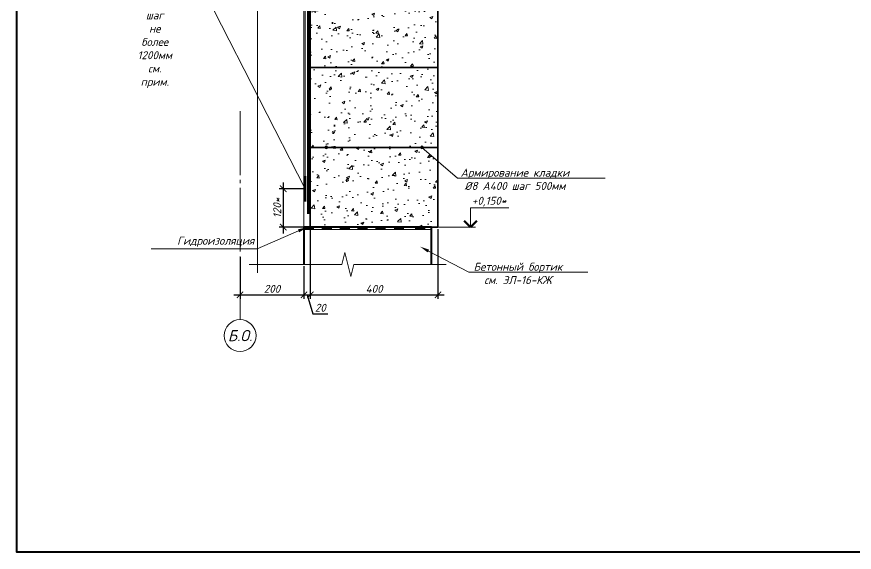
# Model space of a CAD drawing. Header units: millimetres. Extents: x -1807136 to 121189, y 23614 to 410608.
# Drawn here: x 13723 to 16347, y 28653 to 30332 of the extents above; entities that cross this region are included whole.
import ezdxf
from ezdxf import colors
from ezdxf.entities.mleader import LeaderData, LeaderLine
from ezdxf.enums import TextEntityAlignment as Align
from ezdxf.math import Vec2, Vec3

# ---------------------------------------------------------------- set-up
doc = ezdxf.new("R2010")
doc.units = ezdxf.units.MM
doc.header["$PDMODE"] = 3
doc.linetypes.add('GOST2.303 5', pattern=[24, 20, -1.5, 1, -1.5])
doc.layers.get('0').update_dxf_attribs({"lineweight": 5})
doc.layers.get('Defpoints').update_dxf_attribs({"lineweight": 0})
for name, color, linetype, lineweight in [('#Dimensions', 7, 'Continuous', 9), ('#Арматура', 152, 'Continuous', 30), ('#Бетон вид', 22, 'Continuous', 18), ('#Бетон разрез', 22, 'Continuous', 40), ('#Выноски', 7, 'Continuous', 15), ('#Газобетон', 152, 'Continuous', 35), ('#Оси', 7, 'Continuous', 9), ('#разм', 7, 'Continuous', 9), ('A-okno', 7, 'Continuous', 0), ('k_ Размеры', 7, 'Continuous', 15)]:
    doc.layers.add(name, color=color, linetype=linetype, lineweight=lineweight)
doc.layers.add('#Hatch', color=7, linetype='Continuous', lineweight=5, true_color=0x525252)
doc.styles.add('GOST 2.304', font='isocpeui.ttf')
doc.styles.add('STEP PR', font='isocpeui.ttf')
doc.dimstyles.new('SPDS', dxfattribs={"dimscale": 10, "dimtxt": 2.5, "dimasz": 2, "dimexe": 1.25, "dimexo": 0.625, "dimtad": 1, "dimdec": 0, "dimrnd": 0.001, "dimtxsty": 'STEP PR', "dimblk": 'ARCHTICK', "dimcen": 2.5, "dimdle": 2, "dimclrd": 256, "dimclre": 256, "dimclrt": 7, "dimadec": 0, "dimazin": 2, "dimtfac": 0.75, "dimtdec": 0, "dimtmove": 1, "dimatfit": 3, "dimfxl": 1, "dimtolj": 1, "dimarcsym": 1})

# ---------------------------------------------------------------- blocks, each defined once
blk = doc.blocks.new('*U348')
at = {"color": 0, "linetype": 'ByBlock', "lineweight": -2}
for p, q in [((9.665, 0), (9.978, 1.25)), ((9.978, 1.25), (10.603, -1.25)), ((9.665, 0), (0, 0)), ((10.603, -1.25), (10.915, 0)), ((20.58, 0), (10.915, 0))]:
    blk.add_line(p, q, dxfattribs=at)
blk = doc.blocks.new('*U387')
at = {"color": 0, "linetype": 'ByBlock', "lineweight": -2}
for p, q in [((59.051, 0), (59.363, 1.25)), ((59.363, 1.25), (59.988, -1.25)), ((59.051, 0), (0, 0)), ((59.988, -1.25), (60.301, 0)), ((119.352, 0), (60.301, 0))]:
    blk.add_line(p, q, dxfattribs=at)
blk = doc.blocks.new('*U352')
at = {"layer": '#разм', "ltscale": 100, "elevation": 0}
for points in [[(4577173, -920400), (4578375, -920400)], [(4577173, -921000), (4577173, -920400)], [(4576150, -921000), (4577323, -921000)]]:
    blk.add_lwpolyline(points, dxfattribs=at)
at = {"layer": 'A-okno', "color": 0, "lineweight": 50, "ltscale": 100, "elevation": 0}
for points in [[(4577173, -921000), (4576973, -920800)], [(4577173, -921000), (4577373, -920800)]]:
    blk.add_lwpolyline(points, dxfattribs=at)
at = {"layer": '#разм', "style": 'STEP PR'}
for tag, p in [('ОТМЕТКА', (4577216, -920299)), ('ПРИМЕЧАНИЕ', (4577314, -920711))]:
    blk.add_attdef(tag, p, '', height=250, dxfattribs=at)
blk = doc.blocks.new('*U46')
at = {"layer": '#Арматура', "lineweight": 0}
h = blk.add_hatch(dxfattribs=at)
h.set_pattern_fill('ANSI31', scale=0.8)
edge = h.paths.add_edge_path()
edge.add_arc((0, 4), 4, 0, 360)
blk.add_circle((0, 4), 4)
blk = doc.blocks.new('_ArchTick')
at = {"color": 0, "linetype": 'ByBlock', "const_width": 0.15}
blk.add_lwpolyline([(-0.5, -0.5), (0.5, 0.5)], dxfattribs=at)
blk = doc.blocks.new('*D335')
at = {"layer": 'Defpoints', "color": 0, "transparency": 16777216}
for p in [(14626.4, 29792.7), (14557.6, 29672.7), (14630.4, 29672.7)]:
    blk.add_point(p, dxfattribs=at)
at = {"layer": 'k_ Размеры', "lineweight": -2, "transparency": 16777216}
for p, q in [((14620.1, 29792.7), (14545.1, 29792.7)), ((14557.6, 29812.7), (14557.6, 29652.7)), ((14624.1, 29672.7), (14545.1, 29672.7))]:
    blk.add_line(p, q, dxfattribs=at)
at = {"layer": 'k_ Размеры', "lineweight": -2, "transparency": 16777216, "xscale": 20, "yscale": 20, "zscale": 20}
for p, rotation in [((14557.6, 29792.7), 90), ((14557.6, 29672.7), 270)]:
    blk.add_blockref('_ArchTick', p, dxfattribs=dict(at, rotation=rotation))
at = {"layer": 'k_ Размеры', "color": 7, "transparency": 16777216, "insert": (14538.8, 29732.7), "char_height": 25, "attachment_point": 5, "rotation": 90, "style": 'STEP PR'}
blk.add_mtext('\\A1;120*', dxfattribs=at)
blk = doc.blocks.new('*D339')
at = {"layer": 'Defpoints', "color": 0, "transparency": 16777216}
for p in [(14422.4, 29584.5), (14622.4, 29556.6), (14622.4, 29460.4)]:
    blk.add_point(p, dxfattribs=at)
at = {"layer": 'k_ Размеры', "lineweight": -2, "transparency": 16777216}
for p, q in [((14422.4, 29578.3), (14422.4, 29447.9)), ((14622.4, 29550.4), (14622.4, 29447.9)), ((14402.4, 29460.4), (14642.4, 29460.4))]:
    blk.add_line(p, q, dxfattribs=at)
at = {"layer": 'k_ Размеры', "lineweight": -2, "transparency": 16777216, "xscale": 20, "yscale": 20, "zscale": 20, "rotation": 180}
blk.add_blockref('_ArchTick', (14422.4, 29460.4), dxfattribs=at)
at = {"layer": 'k_ Размеры', "lineweight": -2, "transparency": 16777216, "xscale": 20, "yscale": 20, "zscale": 20}
blk.add_blockref('_ArchTick', (14622.4, 29460.4), dxfattribs=at)
at = {"layer": 'k_ Размеры', "color": 7, "transparency": 16777216, "insert": (14522.4, 29479.2), "char_height": 25, "attachment_point": 5, "style": 'STEP PR'}
blk.add_mtext('\\A1;200', dxfattribs=at)
blk = doc.blocks.new('*D340')
at = {"layer": 'Defpoints', "color": 0, "transparency": 16777216}
for p in [(14642.4, 29672.7), (14622.4, 29556.6), (14642.4, 29460.4)]:
    blk.add_point(p, dxfattribs=at)
at = {"layer": 'k_ Размеры', "lineweight": -2, "transparency": 16777216}
for p, q in [((14642.4, 29666.4), (14642.4, 29447.9)), ((14622.4, 29550.4), (14622.4, 29447.9)), ((14602.4, 29460.4), (14662.4, 29460.4)), ((14632.4, 29460.4), (14650.2, 29401.1)), ((14650.2, 29401.1), (14697.7, 29401.1))]:
    blk.add_line(p, q, dxfattribs=at)
at = {"layer": 'k_ Размеры', "lineweight": -2, "transparency": 16777216, "xscale": 20, "yscale": 20, "zscale": 20, "rotation": 180}
blk.add_blockref('_ArchTick', (14622.4, 29460.4), dxfattribs=at)
at = {"layer": 'k_ Размеры', "lineweight": -2, "transparency": 16777216, "xscale": 20, "yscale": 20, "zscale": 20}
blk.add_blockref('_ArchTick', (14642.4, 29460.4), dxfattribs=at)
at = {"layer": 'k_ Размеры', "color": 7, "transparency": 16777216, "insert": (14673.9, 29419.8), "char_height": 25, "attachment_point": 5, "style": 'STEP PR'}
blk.add_mtext('\\A1;20', dxfattribs=at)
blk = doc.blocks.new('*D341')
at = {"layer": 'Defpoints', "color": 0, "transparency": 16777216}
for p in [(14642.4, 29672.7), (15042.4, 29672.7), (15042.4, 29460.4)]:
    blk.add_point(p, dxfattribs=at)
at = {"layer": 'k_ Размеры', "lineweight": -2, "transparency": 16777216}
for p, q in [((14642.4, 29666.4), (14642.4, 29447.9)), ((15042.4, 29666.4), (15042.4, 29447.9)), ((14622.4, 29460.4), (15062.4, 29460.4))]:
    blk.add_line(p, q, dxfattribs=at)
at = {"layer": 'k_ Размеры', "lineweight": -2, "transparency": 16777216, "xscale": 20, "yscale": 20, "zscale": 20, "rotation": 180}
blk.add_blockref('_ArchTick', (14642.4, 29460.4), dxfattribs=at)
at = {"layer": 'k_ Размеры', "lineweight": -2, "transparency": 16777216, "xscale": 20, "yscale": 20, "zscale": 20}
blk.add_blockref('_ArchTick', (15042.4, 29460.4), dxfattribs=at)
at = {"layer": 'k_ Размеры', "color": 7, "transparency": 16777216, "insert": (14842.4, 29479.2), "char_height": 25, "attachment_point": 5, "style": 'STEP PR'}
blk.add_mtext('\\A1;400', dxfattribs=at)
blk = doc.blocks.new('Г.б.250х400')
at = {"layer": '#Hatch'}
h = blk.add_hatch(dxfattribs=at)
h.set_pattern_fill('AR-CONC', color=256, scale=0.5)
h.paths.add_polyline_path([(400, 250), (0, 250), (0, 0), (400, 0)])
at = {"layer": '#Газобетон'}
blk.add_lwpolyline([(0, 0), (400, 0), (400, 250), (0, 250)], close=True, dxfattribs=at)

msp = doc.modelspace()

# ---------------------------------------------------------------- hatches: boundary and pattern name
at = {"linetype": 'Continuous'}
for points in [[(14622.5, 29672.7), (14622.5, 29664.7), (14654.5, 29664.7), (14654.5, 29672.7)], [(14678.5, 29672.7), (14678.5, 29664.7), (14710.5, 29664.7), (14710.5, 29672.7)], [(14734.5, 29672.7), (14734.5, 29664.7), (14766.5, 29664.7), (14766.5, 29672.7)], [(14789.9, 29672.7), (14789.9, 29664.7), (14821.9, 29664.7), (14821.9, 29672.7)], [(14846.4, 29672.7), (14846.4, 29664.7), (14878.4, 29664.7), (14878.4, 29672.7)], [(14904.5, 29672.7), (14904.5, 29664.7), (14936.5, 29664.7), (14936.5, 29672.7)], [(14970.7, 29672.7), (14970.7, 29664.7), (15002.7, 29664.7), (15002.7, 29672.7)]]:
    msp.add_hatch(color=256, dxfattribs=at).paths.add_polyline_path(points, flags=0)

# ---------------------------------------------------------------- linework, layer by layer
at = {"layer": '#Арматура', "const_width": 8}
for points in [[(14636.4, 29713.7), (14636.4, 30538.7)], [(14626.4, 29752.7), (14626.4, 29832.7)]]:
    msp.add_lwpolyline(points, dxfattribs=at)
at = {"layer": '#Бетон вид'}
msp.add_lwpolyline([(14622.4, 29604.6), (14622.4, 30538.7)], dxfattribs=at)
at = {"layer": '#Бетон разрез'}
msp.add_lwpolyline([(15022.4, 29555.5), (15022.4, 29672.7), (14622.4, 29672.7), (14622.4, 29555.5)], dxfattribs=at)
at = {"layer": '#Оси', "linetype": 'GOST2.303 5', "ltscale": 10}
msp.add_lwpolyline([(14422.4, 30035.7), (14422.4, 29432.5), (14422.4, 29382.5)], dxfattribs=at)
at = {"layer": '#Оси', "linetype": 'Continuous', "ltscale": 100}
msp.add_circle((14422.4, 29332.5), 50, dxfattribs=at)
at = {"color": 3, "lineweight": 40}
msp.add_lwpolyline([(13722.6, 36442.8), (24318.1, 36442.8), (24318.1, 28653.3), (13722.6, 28653.3)], close=True, dxfattribs=at)
at = {"linetype": 'Continuous'}
for points in [[(14622.4, 29672.7), (15022.4, 29672.7)], [(14622.4, 29664.7), (15022.4, 29664.7)]]:
    msp.add_lwpolyline(points, dxfattribs=at)

# ---------------------------------------------------------------- block references
at = {"layer": '#Dimensions', "xscale": 0.1, "yscale": 0.1, "zscale": 0.1}
msp.add_blockref('*U352', (-442572.6, 121772.7, 0), dxfattribs=at).add_auto_attribs({'ОТМЕТКА': '+0,150*'})
at = {"layer": '#Арматура', "xscale": -1}
for p in [(14692.4, 29918.7), (14992.4, 29918.7)]:
    msp.add_blockref('*U46', p, dxfattribs=at)
for p in [(14642.4, 30172.7), (14642.4, 29922.7), (14642.4, 29672.7)]:
    msp.add_blockref('Г.б.250х400', p)
at = {"xscale": -30, "yscale": -30, "zscale": -30}
msp.add_blockref('*U348', (15068.6, 29555.5), dxfattribs=at)
at = {"layer": 'k_ Размеры', "xscale": -30, "yscale": -30, "zscale": -30, "rotation": 90}
msp.add_blockref('*U387', (14477.5, 33109.8), dxfattribs=at)

# ---------------------------------------------------------------- texts
at = {"layer": '#Оси', "linetype": 'Continuous', "ltscale": 100, "style": 'GOST 2.304'}
msp.add_text('Б.О.', height=35, dxfattribs=at).set_placement((14422.4, 29332.5), align=Align.MIDDLE_CENTER)

# ---------------------------------------------------------------- dimensions: what is measured, and where the dimension line sits
at = {"layer": 'k_ Размеры'}
dim = msp.add_linear_dim(base=(14557.6, 29672.7), p1=(14626.4, 29792.7), p2=(14630.4, 29672.7), angle=90, text='<>*', dimstyle='SPDS', dxfattribs=at)
dim.commit()
dim.dimension.update_dxf_attribs({"geometry": '*D335', "text_midpoint": (14538.8, 29732.7)})
for base, p1, p2, picture, middle in [((14642.4, 29460.4), (14622.4, 29556.6), (14642.4, 29672.7), '*D340', (14656.4, 29419.8)), ((15042.4, 29460.4), (14642.4, 29672.7), (15042.4, 29672.7), '*D341', (14842.4, 29479.2)), ((14622.4, 29460.4), (14422.4, 29584.5), (14622.4, 29556.6), '*D339', (14522.4, 29479.2))]:
    dim = msp.add_linear_dim(base=base, p1=p1, p2=p2, dimstyle='SPDS', dxfattribs=at)
    dim.commit()
    dim.dimension.update_dxf_attribs({"geometry": picture, "text_midpoint": middle})

# ---------------------------------------------------------------- leaders
at = {"layer": '#Выноски'}
ml = msp.add_multileader_mtext('Standard', dxfattribs=at)
ml.set_content('{\\H0.83333x;t8х100х100\\Pшаг\\A1; не более 1200мм  \\A0; \\Pсм.\\A1; прим.\\H1.2x;            }', color=256, style='STEP PR')
ml.set_leader_properties(color=256, linetype='ByLayer', lineweight=-1)
ml.build(insert=Vec2(0, 0))
ml.multileader.update_dxf_attribs({"text_left_attachment_type": 6, "text_right_attachment_type": 6, "dogleg_length": 0, "arrow_head_size": 30, "scale": 0.1})
ctx = ml.context
ctx.base_point, ctx.scale, ctx.char_height, ctx.arrow_head_size, ctx.landing_gap_size, ctx.plane_origin = Vec3(13970.2, 30353.3), 0.1, 30, 30, 12.5, Vec3(16543.3, 29667)
ctx.left_attachment, ctx.right_attachment, ctx.text_align_type = 6, 6, 1
notes = []
notes.append((ctx, [(1, (1, 1, 0), (14340.1, 30353.3), (-1, 0), 0, [(2, [(14626.4, 30992.7), (14626.4, 30422.7), (14626.4, 29792.7)], 0, [])])]))
ctx.mtext.insert, ctx.mtext.rotation, ctx.mtext.width, ctx.mtext.defined_height, ctx.mtext.alignment, ctx.mtext.flow_direction = Vec3(14155.1, 30390.8), 6.283185, 395.89, 133.3, 2, 5
ml = msp.add_multileader_mtext('Standard', dxfattribs=at)
ml.set_content('{\\H0.83333x;Армирование кладки  \\P%%C8 А400 шаг 500мм\\P\\A1;\\H1.2x;       }', color=256, style='STEP PR')
ml.set_leader_properties(color=256, linetype='ByLayer', lineweight=-1)
ml.build(insert=Vec2(0, 0))
ml.multileader.update_dxf_attribs({"text_left_attachment_type": 6, "text_right_attachment_type": 6, "dogleg_length": 0, "arrow_head_size": 30, "scale": 0.1})
ctx = ml.context
ctx.base_point, ctx.scale, ctx.char_height, ctx.arrow_head_size, ctx.landing_gap_size, ctx.plane_origin = Vec3(15103.7, 29825.9), 0.1, 30, 30, 12.5, Vec3(17604.8, 28363.8)
ctx.left_attachment, ctx.right_attachment, ctx.text_align_type = 6, 6, 1
notes.append((ctx, [(0, (1, 1, 0), (15103.7, 29825.9), (1, 0), 0, [(0, [(14692.4, 29922.7), (14992.4, 29922.7)], 0, [])])]))
ctx.mtext.insert, ctx.mtext.rotation, ctx.mtext.alignment, ctx.mtext.flow_direction = Vec3(15283.9, 29855.9), 6.283185, 2, 5
ml = msp.add_multileader_mtext('Standard', dxfattribs=at)
ml.set_content('{\\H0.83333x;Гидроизоляция}', color=256, style='STEP PR')
ml.set_leader_properties(color=256, linetype='ByLayer', lineweight=-1)
ml.build(insert=Vec2(0, 0))
ml.multileader.update_dxf_attribs({"text_left_attachment_type": 6, "text_right_attachment_type": 6, "dogleg_length": 0, "arrow_head_size": 30, "scale": 0.1})
ctx = ml.context
ctx.base_point, ctx.scale, ctx.char_height, ctx.arrow_head_size, ctx.landing_gap_size, ctx.plane_origin = Vec3(14215.6, 29605), 0.1, 30, 30, 12.5, Vec3(16790.1, 28106.7)
ctx.left_attachment, ctx.right_attachment, ctx.text_align_type = 6, 6, 1
notes.append((ctx, [(1, (1, 1, 0), (14476.3, 29605), (-1, 0), 0, [(0, [(14633.2, 29672.7)], 0, [])])]))
ctx.mtext.insert, ctx.mtext.rotation, ctx.mtext.alignment, ctx.mtext.flow_direction = Vec3(14346, 29642.5), 6.283185, 2, 5
ml = msp.add_multileader_mtext('Standard', dxfattribs=at)
ml.set_content('{\\H0.83333x;Бетонный бортик\\Pсм. ЭЛ-16-КЖ\\P\\A1;\\H1.2x;       }', color=256, style='STEP PR')
ml.set_leader_properties(color=256, linetype='ByLayer', lineweight=-1)
ml.build(insert=Vec2(0, 0))
ml.multileader.update_dxf_attribs({"text_left_attachment_type": 6, "text_right_attachment_type": 6, "dogleg_length": 0, "arrow_head_size": 30, "scale": 0.1})
ctx = ml.context
ctx.base_point, ctx.scale, ctx.char_height, ctx.arrow_head_size, ctx.landing_gap_size, ctx.plane_origin = Vec3(15138.9, 29530.9), 0.1, 30, 30, 12.5, Vec3(17787.9, 28050.1)
ctx.left_attachment, ctx.right_attachment, ctx.text_align_type = 6, 6, 1
notes.append((ctx, [(0, (1, 1, 0), (15138.9, 29530.9), (1, 0), 0, [(1, [(14986.1, 29611.7)], 0, [])])]))
ctx.mtext.insert, ctx.mtext.rotation, ctx.mtext.alignment, ctx.mtext.flow_direction = Vec3(15293.2, 29560.9), 6.283185, 2, 5
for ctx, leaders in notes:
    for number, flags, end, landing, length, lines in leaders:
        leader = LeaderData()
        leader.index, (leader.has_last_leader_line, leader.has_dogleg_vector, leader.attachment_direction) = number, flags
        leader.last_leader_point, leader.dogleg_vector, leader.dogleg_length = Vec3(end), Vec3(landing), length
        for number, points, colour, breaks in lines:
            line = LeaderLine()
            line.index, line.vertices, line.color, line.breaks = number, Vec3.list(points), colors.encode_raw_color(colour), breaks
            leader.lines.append(line)
        ctx.leaders.append(leader)

doc.saveas('drawing.dxf')
